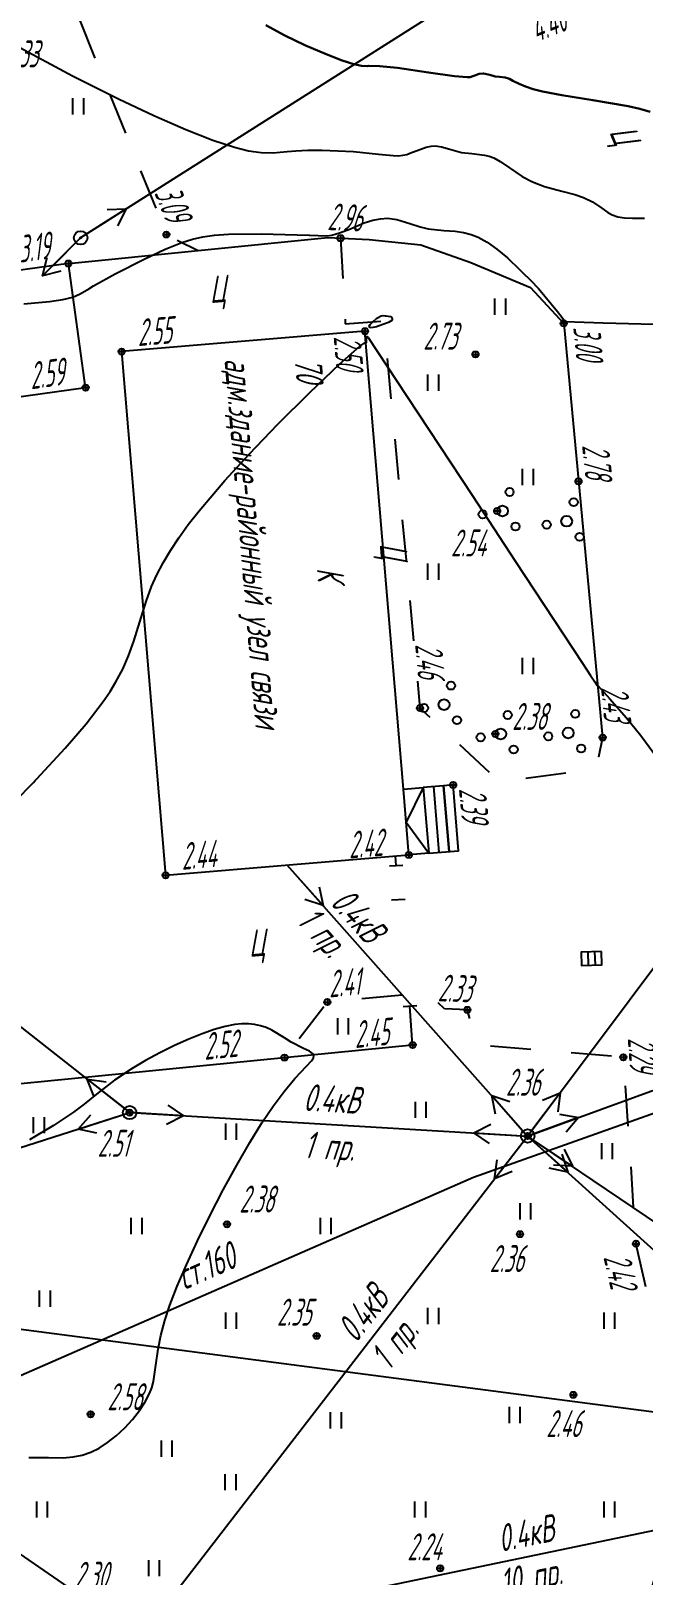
# Model space of a CAD drawing. Extents: x 1233805 to 1234355, y 654698 to 655114.
# Drawn here: x 1233991.1 to 1234013.8, y 654830.3 to 654887.5 of the extents above; entities that cross this region are included whole.
import ezdxf

# ---------------------------------------------------------------- set-up
doc = ezdxf.new("R2010")
doc.units = 0
doc.linetypes.add('ИИDash_15_15', pattern=[3, 1.5, -1.5])
for name, color, linetype, lineweight in [('ИИ_ВОДОПРОВОДЫ', 80, 'Continuous', 25), ('ИИ_ГОРИЗОНТАЛИ_ОСН', 32, 'Continuous', 25), ('ИИ_ГОРИЗОНТАЛИ_УТОЛЩ', 32, 'Continuous', 30), ('ИИ_ДОРОГИ_АД', 7, 'Continuous', 25), ('ИИ_ЛЭП_НН', 250, 'Continuous', 25), ('ИИ_ОГРАДЫ', 7, 'Continuous', 25), ('ИИ_ОТМЕТКИ', 7, 'Continuous', 25), ('ИИ_СООРУЖЕНИЕ', 7, 'Continuous', 25), ('ИИ_СТРОЕНИЕ', 7, 'Continuous', 25), ('ИИ_УГОДЬЯ', 7, 'Continuous', 25)]:
    doc.layers.add(name, color=color, linetype=linetype, lineweight=lineweight)
doc.styles.add('VNIPISIMPLEXCUR', font='simplex.shx', dxfattribs={"width": 0.8, "oblique": 15})
doc.styles.add('ГОСТ 2.304 КУРСИВ', font='cs_gost2304.shx', dxfattribs={"oblique": 15})
doc.linetypes.add('ИИ054741_6', pattern='A,2,-0.5,[35,3dservice.shx,S=1,R=0,X=0,Y=0],-0.5,2', length=5)
doc.linetypes.add('ИИ054742_3', pattern='A,2,-0.5,[4,3dservice.shx,S=1,R=0,X=0,Y=0],-0.5,2', length=5)
doc.linetypes.add('ИИ251222', pattern='A,2,-2,3,-0.6,["В",VNIPISIMPLEXCUR,S=2,R=0,X=0,Y=-1],-2.8,3,-2,8,-2,8,-2,6', length=41.4)

# ---------------------------------------------------------------- blocks, each defined once
blk = doc.blocks.new('ИИ05401')
at = {"color": 0, "linetype": 'Continuous', "lineweight": 25}
for points in [[(-0.4, 1.2), (-0.4, 0)], [(0.4, 1.2), (0.4, 0)]]:
    blk.add_lwpolyline(points, dxfattribs=at)
blk = doc.blocks.new('ИИ05128(1)')
at = {"color": 0, "linetype": 'Continuous'}
blk.add_lwpolyline([(-0.75, -0.5), (0.75, -0.5), (0.75, 0.5), (-0.75, 0.5)], close=True, dxfattribs=at)
for points in [[(-0.25, -0.5), (-0.25, 0.5)], [(0.25, -0.5), (0.25, 0.5)]]:
    blk.add_lwpolyline(points, dxfattribs=at)
blk = doc.blocks.new('ИИ051081')
at = {"linetype": 'Continuous', "lineweight": 25}
blk.add_hatch(color=0, dxfattribs=at).paths.add_polyline_path([(-0.05, 0, 1), (0.05, 0, 1)])
at = {"color": 0, "linetype": 'Continuous', "lineweight": 25}
for radius in [0.5, 0.05]:
    blk.add_circle((0, 0), radius, dxfattribs=at)
blk = doc.blocks.new('ИИ051144')
at = {"color": 0, "linetype": 'Continuous', "lineweight": 25, "flags": 128}
for points in [[(4, 0), (0, 0)], [(2.78, 0.71), (4, 0), (2.78, -0.71)]]:
    blk.add_lwpolyline(points, dxfattribs=at)
blk = doc.blocks.new('ИИ05394')
at = {"color": 0, "linetype": 'Continuous', "lineweight": 25}
for centre, radius in [((0.52, 1.41), 0.3), ((-1.48, -0.25), 0.3), ((0, 0), 0.4), ((0.96, -1.15), 0.3)]:
    blk.add_circle(centre, radius, dxfattribs=at)
blk = doc.blocks.new('PICKET')
at = {"color": 0, "linetype": 'Continuous', "lineweight": 25}
for p, q in [((-0.23, 0), (0.23, 0)), ((0, 0.23), (0, -0.23))]:
    blk.add_line(p, q, dxfattribs=at)
blk.add_circle((0, 0), 0.23, dxfattribs=at)
at = {"color": 0, "linetype": 'Continuous', "style": 'VNIPISIMPLEXCUR', "oblique": 15, "width": 0.8}
blk.add_attdef('OTMETKA', (1.25, 0.3), '', height=2, dxfattribs=at)
at = {"color": 8, "linetype": 'Continuous', "style": 'VNIPISIMPLEXCUR', "oblique": 15, "width": 0.8, "flags": 1}
blk.add_attdef('NOMER', (1.25, -2.7), '', height=2, dxfattribs=at)

msp = doc.modelspace()

# ---------------------------------------------------------------- linework, layer by layer
at = {"layer": 'ИИ_ВОДОПРОВОДЫ', "linetype": 'ИИ251222', "flags": 128}
msp.add_lwpolyline([(1233961.805, 654824.993), (1234007.509, 654845.007), (1234046.966, 654859.039)], dxfattribs=at)
at = {"layer": 'ИИ_ГОРИЗОНТАЛИ_ОСН', "flags": 128}
for points, elevation in [([(1233990.551, 654886.937), (1233992.669, 654885.805), (1233994.362, 654884.953), (1233995.674, 654884.336), (1233996.859, 654883.817), (1233997.862, 654883.421), (1233998.665, 654883.154), (1233999.184, 654883.028), (1233999.652, 654882.963), (1234000.087, 654882.953), (1234000.613, 654882.995), (1234000.925, 654883.025), (1234001.38, 654883.049), (1234001.901, 654883.052), (1234003.069, 654882.995), (1234003.986, 654882.902), (1234004.535, 654882.846), (1234004.73, 654882.842), (1234004.888, 654882.858), (1234005.035, 654882.894), (1234005.217, 654882.963), (1234005.289, 654882.993), (1234005.751, 654883.163), (1234005.936, 654883.2), (1234006.104, 654883.209), (1234006.327, 654883.177), (1234006.63, 654883.083), (1234007.07, 654882.957), (1234007.442, 654882.92), (1234007.91, 654882.869), (1234008.092, 654882.823), (1234008.259, 654882.759), (1234008.501, 654882.626), (1234008.838, 654882.393), (1234009.304, 654882.076), (1234009.69, 654881.871), (1234010.133, 654881.708), (1234010.778, 654881.535), (1234011.265, 654881.407), (1234011.58, 654881.301), (1234011.908, 654881.139), (1234012.263, 654880.896), (1234012.481, 654880.741), (1234012.645, 654880.65), (1234012.85, 654880.58), (1234013.094, 654880.54), (1234013.389, 654880.526), (1234013.836, 654880.534)], 3.5), ([(1233990.864, 654877.355), (1233991.817, 654877.443), (1233992.307, 654877.517), (1233992.672, 654877.608), (1233992.953, 654877.723), (1233993.27, 654877.911), (1233993.441, 654878.019), (1233994.237, 654878.465), (1233995.34, 654879.026), (1233996.094, 654879.378), (1233996.714, 654879.627), (1233997.107, 654879.755), (1233997.487, 654879.842), (1233997.924, 654879.901), (1233998.436, 654879.936), (1233999.65, 654879.946), (1234001.423, 654879.897), (1234001.444, 654879.896), (1234002.078, 654879.877), (1234002.267, 654879.9), (1234002.583, 654879.999), (1234002.951, 654880.141), (1234003.063, 654880.189), (1234003.466, 654880.352), (1234003.782, 654880.453), (1234004.069, 654880.511), (1234004.329, 654880.525), (1234004.676, 654880.475), (1234005.146, 654880.329), (1234005.533, 654880.203), (1234005.831, 654880.133), (1234006.409, 654880.076), (1234006.825, 654880.043), (1234007.137, 654879.997), (1234007.42, 654879.926), (1234007.679, 654879.827), (1234008.013, 654879.644), (1234008.375, 654879.386), (1234008.762, 654879.056), (1234009.222, 654878.614), (1234009.317, 654878.52), (1234009.621, 654878.232), (1234009.92, 654877.929), (1234010.612, 654877.072), (1234010.701, 654876.959), (1234010.904, 654876.708), (1234010.905, 654876.708), (1234010.905, 654876.708), (1234012.303, 654876.657), (1234017.929, 654876.51)], 3), ([(1233990.547, 654858.931), (1233991.221, 654859.633), (1233991.282, 654859.698), (1233991.344, 654859.764), (1233992.39, 654860.896), (1233993.17, 654861.805), (1233993.799, 654862.626), (1233994.055, 654863.001), (1233994.272, 654863.353), (1233994.522, 654863.824), (1233994.741, 654864.324), (1233994.935, 654864.862), (1233995.156, 654865.583), (1233995.386, 654866.332), (1233995.59, 654866.885), (1233995.786, 654867.322), (1233996.018, 654867.766), (1233996.287, 654868.222), (1233996.597, 654868.692), (1233996.949, 654869.182), (1233997.347, 654869.695), (1233998.298, 654870.814), (1233999.2, 654871.794), (1234000.267, 654872.897), (1234001.455, 654874.078), (1234002.559, 654875.132), (1234003.297, 654875.786), (1234003.481, 654875.917), (1234003.527, 654875.934), (1234003.544, 654875.919), (1234003.544, 654875.919), (1234003.549, 654875.946), (1234003.548, 654875.964), (1234003.548, 654876.114), (1234003.56, 654876.143), (1234003.606, 654876.104), (1234004.659, 654874.523), (1234007.454, 654870.267), (1234009.065, 654867.812), (1234011.539, 654864.051), (1234011.843, 654863.591), (1234011.999, 654863.358), (1234012.066, 654863.258), (1234012.088, 654863.225), (1234012.096, 654863.213), (1234012.107, 654863.197), (1234012.107, 654863.197), (1234012.109, 654863.195)], 2.5), ([(1234012.106, 654863.224), (1234012.546, 654862.733), (1234013.173, 654862.017), (1234013.704, 654861.362), (1234014.182, 654860.715)], 2.5), ([(1233991.053, 654834.627), (1233991.777, 654834.623), (1233992.314, 654834.618), (1233992.689, 654834.644), (1233993.027, 654834.709), (1233993.343, 654834.819), (1233993.648, 654834.974), (1233993.965, 654835.18), (1233994.285, 654835.433), (1233994.596, 654835.722), (1233994.888, 654836.039), (1233995.146, 654836.366), (1233995.358, 654836.69), (1233995.516, 654836.998), (1233995.597, 654837.211), (1233995.658, 654837.437), (1233995.75, 654838.043), (1233995.829, 654838.633), (1233995.932, 654839.149), (1233996.077, 654839.694), (1233996.268, 654840.272), (1233996.536, 654840.966), (1233996.878, 654841.765), (1233997.287, 654842.648), (1233997.746, 654843.582), (1233998.24, 654844.534), (1233998.742, 654845.453), (1233999.228, 654846.294), (1233999.676, 654847.02), (1234000.09, 654847.635), (1234000.498, 654848.184), (1234000.896, 654848.663), (1234001.323, 654849.12), (1234001.509, 654849.316), (1234001.585, 654849.426), (1234001.598, 654849.515), (1234001.549, 654849.595), (1234001.437, 654849.672), (1234001.218, 654849.776), (1234000.757, 654850.007), (1234000.516, 654850.166), (1234000.045, 654850.455), (1233999.837, 654850.549), (1233999.627, 654850.617), (1233999.404, 654850.663), (1233999.173, 654850.685), (1233998.93, 654850.684), (1233998.675, 654850.658), (1233998.316, 654850.587), (1233997.909, 654850.473), (1233997.458, 654850.317), (1233996.969, 654850.121), (1233996.441, 654849.884), (1233995.899, 654849.615), (1233995.363, 654849.326), (1233994.87, 654849.036), (1233994.223, 654848.604), (1233993.557, 654848.078), (1233993.099, 654847.709), (1233992.702, 654847.414), (1233991.957, 654846.919), (1233991.073, 654846.39)], 2.5)]:
    msp.add_lwpolyline(points, dxfattribs=dict(at, elevation=elevation))
at = {"layer": 'ИИ_ГОРИЗОНТАЛИ_ОСН', "elevation": 2.5, "flags": 128}
msp.add_lwpolyline([(1234003.725, 654876.474), (1234003.665, 654876.485), (1234003.652, 654876.524), (1234003.686, 654876.59), (1234003.764, 654876.68), (1234003.932, 654876.82), (1234004.09, 654876.911), (1234004.164, 654876.928), (1234004.241, 654876.918), (1234004.277, 654876.911), (1234004.349, 654876.906), (1234004.442, 654876.894), (1234004.469, 654876.869), (1234004.488, 654876.821), (1234004.494, 654876.801), (1234004.496, 654876.796), (1234004.5, 654876.765), (1234004.483, 654876.739), (1234004.363, 654876.67), (1234004.155, 654876.588), (1234003.914, 654876.511), (1234003.725, 654876.474)], close=True, dxfattribs=at)
at = {"layer": 'ИИ_ГОРИЗОНТАЛИ_УТОЛЩ', "elevation": 4, "flags": 128}
msp.add_lwpolyline([(1233999.815, 654887.673), (1234000.522, 654887.3), (1234001.268, 654886.944), (1234002.06, 654886.603), (1234002.648, 654886.373), (1234003.076, 654886.23), (1234003.364, 654886.167), (1234003.59, 654886.165), (1234003.617, 654886.167), (1234004.033, 654886.165), (1234004.694, 654886.094), (1234005.846, 654885.93), (1234006.802, 654885.793), (1234007.274, 654885.747), (1234007.388, 654885.754), (1234007.484, 654885.785), (1234007.516, 654885.798), (1234007.721, 654885.873), (1234007.878, 654885.893), (1234008.113, 654885.837), (1234008.309, 654885.781), (1234008.474, 654885.764), (1234008.684, 654885.741), (1234008.84, 654885.692), (1234008.968, 654885.623), (1234009.194, 654885.502), (1234009.434, 654885.402), (1234009.723, 654885.309), (1234010.062, 654885.223), (1234010.773, 654885.083), (1234011.921, 654884.895), (1234013.24, 654884.673), (1234013.66, 654884.578), (1234014.053, 654884.463)], dxfattribs=at)
at = {"layer": 'ИИ_ДОРОГИ_АД', "linetype": 'ИИDash_15_15', "flags": 128}
for points in [[(1233976.082, 654878.73), (1233975.619, 654879.595), (1233975.894, 654880.054), (1233978.96, 654880.072), (1233979.143, 654880.88), (1233981.474, 654881.412), (1233981.713, 654882.385), (1233984.6, 654882.735), (1233983.701, 654888.872), (1233983.242, 654889.882), (1233983.069, 654890.141), (1233982.413, 654890.372), (1233982.52, 654891.285), (1233986.707, 654891.506), (1233992.088, 654889.936), (1233996.142, 654879.923), (1233997.314, 654879.331)], [(1234002.584, 654879.789), (1234002.762, 654876.611), (1234004.18, 654876.722), (1234005.527, 654862.384), (1234008.488, 654859.651), (1234011.942, 654860.127), (1234012.138, 654860.569)], [(1233959.096, 654822.006), (1233963.325, 654823.85), (1233962.586, 654827.758), (1233961.317, 654834.175), (1233960.294, 654840.277), (1233960.188, 654844.502), (1233959.025, 654848.986), (1233958.125, 654849.706), (1233957.033, 654854.552), (1233955.702, 654856.815), (1233954.609, 654858.602), (1233955.487, 654860.865), (1233958.556, 654858.947), (1233959.078, 654857.019), (1233958.946, 654855.11), (1233961.032, 654849.725), (1233963.638, 654840.712), (1233966.002, 654833.093), (1233968.19, 654826.985), (1233969.634, 654822.267), (1233970.21, 654821.971), (1233971.37, 654821.609), (1233983.364, 654823.071), (1233994.445, 654824.587), (1234002.148, 654825.517), (1234008.939, 654826.196), (1234013.097, 654826.94), (1234014.156, 654829.95), (1234015.401, 654834.283), (1234013.519, 654842.544), (1234013.45, 654843.56), (1234013.335, 654845.47), (1234013.056, 654849.449), (1234009.873, 654849.718), (1234007.665, 654849.905), (1234007.278, 654851.206), (1234006.431, 654851.238), (1234005.84, 654851.846), (1234002.099, 654851.494), (1234000.973, 654850.015), (1234000.512, 654849.44)]]:
    msp.add_lwpolyline(points, dxfattribs=at)
at = {"layer": 'ИИ_ЛЭП_НН', "flags": 128}
for points in [[(1234008.636, 654889.744), (1233992.964, 654879.802), (1233991.93, 654878.77)], [(1234009.513, 654846.532), (1234032.195, 654876.832), (1234035.643, 654869.081)], [(1234009.513, 654846.532), (1234030.918, 654854.346), (1234082.636, 654862.12)], [(1234009.513, 654846.532), (1234000.612, 654856.568)], [(1233994.78, 654847.401), (1233984.432, 654855.544)], [(1233975.816, 654841.333), (1233994.78, 654847.401)], [(1233994.78, 654847.401), (1234009.513, 654846.532)], [(1233995.192, 654827.967), (1234009.513, 654846.532)], [(1234027.123, 654834.629), (1234026, 654831.629), (1234009.513, 654846.532)], [(1234027.123, 654834.629), (1234009.513, 654846.532)], [(1233995.192, 654827.967), (1233975.816, 654841.333)], [(1233975.816, 654841.333), (1234027.123, 654834.629)], [(1233970.192, 654826.909), (1233995.192, 654827.967), (1234027.123, 654834.629), (1234060.293, 654840.339), (1234091.863, 654838.846), (1234124.425, 654838.815)]]:
    msp.add_lwpolyline(points, dxfattribs=at)
at = {"layer": 'ИИ_ОГРАДЫ', "linetype": 'ИИ054742_3', "flags": 128}
msp.add_lwpolyline([(1233992.511, 654878.85), (1234002.117, 654879.812), (1234003.646, 654879.736), (1234005.557, 654879.545), (1234007.407, 654878.884), (1234009.624, 654877.967), (1234010.847, 654876.63), (1234012.288, 654861.289), (1234012.138, 654860.569)], dxfattribs=at)
at = {"layer": 'ИИ_ОГРАДЫ'}
msp.add_lwpolyline([(1234004.648, 654856.551), (1234004.617, 654856.904)], dxfattribs=at)
at = {"layer": 'ИИ_ОГРАДЫ', "flags": 128}
for points in [[(1234004.398, 654856.535), (1234004.897, 654856.568)], [(1234004.478, 654855.276), (1234004.977, 654855.308)], [(1234004.906, 654851.33), (1234005.405, 654851.363)]]:
    msp.add_lwpolyline(points, dxfattribs=at)
at = {"layer": 'ИИ_ОГРАДЫ', "linetype": 'ИИ054741_6'}
msp.add_lwpolyline([(1233977.237, 654847.144), (1234005.255, 654849.908), (1234005.155, 654851.346)], dxfattribs=at)
at = {"layer": 'ИИ_СТРОЕНИЕ'}
for points in [[(1233992.511, 654878.85), (1233984.291, 654877.709), (1233984.472, 654873.05), (1233993.15, 654874.255)], [(1233994.483, 654875.588), (1233996.109, 654856.19), (1234005.115, 654856.946), (1234004.911, 654859.381), (1234003.489, 654876.344)], [(1234005.648, 654859.443), (1234005.852, 654857.007), (1234005.115, 654856.946), (1234004.911, 654859.381)], [(1234005.648, 654859.443), (1234005.852, 654857.007), (1234006.959, 654857.097), (1234006.755, 654859.536), (1234006.401, 654859.506)], [(1234006.401, 654859.506), (1234006.606, 654857.068), (1234006.606, 654857.068), (1234006.401, 654859.506)]]:
    msp.add_lwpolyline(points, close=True, dxfattribs=at)
for points in [[(1234005.648, 654859.443), (1234005.013, 654858.163), (1234005.852, 654857.007)], [(1234006.025, 654859.475), (1234006.229, 654857.038)]]:
    msp.add_lwpolyline(points, dxfattribs=at)

# ---------------------------------------------------------------- block references
at = {"layer": 'ИИ_ЛЭП_НН'}
for p, xscale, yscale, zscale, rotation in [((1233992.964, 654879.802), 0.4999999999999997, 0.4999999999999997, 0.4999999999999997, 32.39099889840907), ((1233992.964, 654879.802), 0.4999999999999995, 0.4999999999999995, 0.4999999999999995, 224.9428890833908), ((1234000.612, 654856.568), 0.4999999999999997, 0.4999999999999997, 0.4999999999999997, 311.5708118576904), ((1233994.78, 654847.401), 0.4999999999999997, 0.4999999999999997, 0.4999999999999997, 141.7994261339478), ((1234009.513, 654846.532), 0.4999999999999996, 0.4999999999999996, 0.4999999999999996, 53.1815925777672), ((1233994.78, 654847.401), 0.4999999999999997, 0.4999999999999997, 0.4999999999999997, 197.7417107517448), ((1233994.78, 654847.401), 0.4999999999999997, 0.4999999999999997, 0.4999999999999997, 356.6252691840903), ((1234009.513, 654846.532), 0.4999999999999997, 0.4999999999999997, 0.4999999999999997, 131.5708118591783), ((1234009.513, 654846.532), 0.4999999999999995, 0.4999999999999995, 0.4999999999999995, 20.05532189603846), ((1234009.513, 654846.532), 0.4999999999999992, 0.4999999999999992, 0.4999999999999992, 176.6252691831001), ((1234009.513, 654846.532), 0.4999999999999997, 0.4999999999999997, 0.4999999999999997, 232.3536116012803), ((1234009.513, 654846.532), 0.4999999999999997, 0.4999999999999997, 0.4999999999999997, 317.8879597738647), ((1234009.513, 654846.532), 0.4999999999999997, 0.4999999999999997, 0.4999999999999997, 325.9443972202291)]:
    msp.add_blockref('ИИ051144', p, dxfattribs=dict(at, xscale=xscale, yscale=yscale, zscale=zscale, rotation=rotation))
at = {"layer": 'ИИ_ЛЭП_НН', "xscale": 0.5, "yscale": 0.5, "zscale": 0.5}
for p in [(1233992.964, 654879.802), (1233994.78, 654847.401), (1234009.513, 654846.532)]:
    msp.add_blockref('ИИ051081', p, dxfattribs=at)
at = {"layer": 'ИИ_ОТМЕТКИ'}
ref = msp.add_blockref('PICKET', (1234009.307, 654888.055, 4.395), dxfattribs=dict(at, xscale=0.5, yscale=0.5, zscale=0.5))
ref.add_attrib('OTMETKA', '4.40', (1234009.838, 654887.033, 4.395), dxfattribs={"layer": '0', "color": 0, "linetype": 'Continuous', "height": 1, "rotation": 21.6448, "style": 'ГОСТ 2.304 КУРСИВ', "oblique": 15, "width": 0.65})
ref = msp.add_blockref('PICKET', (1233989.91, 654885.611, 3.331), dxfattribs=dict(at, xscale=0.5, yscale=0.5, zscale=0.5))
ref.add_attrib('OTMETKA', '3.33', (1233990.132, 654886.116, 3.331), dxfattribs={"layer": '0', "color": 0, "linetype": 'Continuous', "height": 1, "style": 'ГОСТ 2.304 КУРСИВ', "oblique": 15, "width": 0.65})
ref = msp.add_blockref('PICKET', (1233996.142, 654879.923, 3.094), dxfattribs=dict(at, xscale=0.5, yscale=0.5, zscale=0.5))
ref.add_attrib('OTMETKA', '3.09', (1233995.681, 654881.463, 3.094), dxfattribs={"layer": '0', "color": 0, "linetype": 'Continuous', "height": 1, "rotation": 292.0438, "style": 'ГОСТ 2.304 КУРСИВ', "oblique": 15, "width": 0.65})
ref = msp.add_blockref('PICKET', (1234002.584, 654879.789, 2.962), dxfattribs=dict(at, xscale=0.5, yscale=0.5, zscale=0.5))
ref.add_attrib('OTMETKA', '2.96', (1234002.089, 654880.092, 2.962), dxfattribs={"layer": '0', "color": 0, "linetype": 'Continuous', "height": 1, "rotation": 357.138, "style": 'ГОСТ 2.304 КУРСИВ', "oblique": 15, "width": 0.65})
ref = msp.add_blockref('PICKET', (1233992.511, 654878.85, 3.186), dxfattribs=dict(at, xscale=0.5, yscale=0.5, zscale=0.5))
ref.add_attrib('OTMETKA', '3.19', (1233990.717, 654878.874, 3.186), dxfattribs={"layer": '0', "color": 0, "linetype": 'Continuous', "height": 1, "rotation": 7.9057, "style": 'ГОСТ 2.304 КУРСИВ', "oblique": 15, "width": 0.65})
ref = msp.add_blockref('PICKET', (1233994.483, 654875.588, 2.551), dxfattribs=dict(at, xscale=0.5, yscale=0.5, zscale=0.5))
ref.add_attrib('OTMETKA', '2.55', (1233995.093, 654875.79, 2.551), dxfattribs={"layer": '0', "color": 0, "linetype": 'Continuous', "height": 1, "rotation": 4.7932, "style": 'ГОСТ 2.304 КУРСИВ', "oblique": 15, "width": 0.65})
ref = msp.add_blockref('PICKET', (1234003.489, 654876.344, 2.501), dxfattribs=dict(at, xscale=0.5, yscale=0.5, zscale=0.5))
ref.add_attrib('OTMETKA', '2.50', (1234002.33, 654876.142, 2.501), dxfattribs={"layer": '0', "color": 0, "linetype": 'Continuous', "height": 1, "rotation": 274.7932, "style": 'ГОСТ 2.304 КУРСИВ', "oblique": 15, "width": 0.65})
ref = msp.add_blockref('PICKET', (1234007.582, 654875.482, 2.732), dxfattribs=dict(at, xscale=0.5, yscale=0.5, zscale=0.5))
ref.add_attrib('OTMETKA', '2.73', (1234005.65, 654875.659, 2.732), dxfattribs={"layer": '0', "color": 0, "linetype": 'Continuous', "height": 1, "style": 'ГОСТ 2.304 КУРСИВ', "oblique": 15, "width": 0.65})
ref = msp.add_blockref('PICKET', (1234010.847, 654876.63, 2.995), dxfattribs=dict(at, xscale=0.5, yscale=0.5, zscale=0.5))
ref.add_attrib('OTMETKA', '3.00', (1234011.197, 654876.483, 2.995), dxfattribs={"layer": '0', "color": 0, "linetype": 'Continuous', "height": 1, "rotation": 275.3664, "style": 'ГОСТ 2.304 КУРСИВ', "oblique": 15, "width": 0.65})
ref = msp.add_blockref('PICKET', (1233993.15, 654874.255, 2.591), dxfattribs=dict(at, xscale=0.5, yscale=0.5, zscale=0.5))
ref.add_attrib('OTMETKA', '2.59', (1233991.131, 654874.188, 2.591), dxfattribs={"layer": '0', "color": 0, "linetype": 'Continuous', "height": 1, "rotation": 7.9057, "style": 'ГОСТ 2.304 КУРСИВ', "oblique": 15, "width": 0.65})
ref = msp.add_blockref('PICKET', (1234011.396, 654870.786, 2.78), dxfattribs=dict(at, xscale=0.5, yscale=0.5, zscale=0.5))
ref.add_attrib('OTMETKA', '2.78', (1234011.528, 654872.111, 2.78), dxfattribs={"layer": '0', "color": 0, "linetype": 'Continuous', "height": 1, "rotation": 275.3664, "style": 'ГОСТ 2.304 КУРСИВ', "oblique": 15, "width": 0.65})
ref = msp.add_blockref('PICKET', (1234008.384, 654869.684, 2.536), dxfattribs=dict(at, xscale=0.5, yscale=0.5, zscale=0.5))
ref.add_attrib('OTMETKA', '2.54', (1234006.673, 654867.999, 2.536), dxfattribs={"layer": '0', "color": 0, "linetype": 'Continuous', "height": 1, "style": 'ГОСТ 2.304 КУРСИВ', "oblique": 15, "width": 0.65})
ref = msp.add_blockref('PICKET', (1234005.527, 654862.384, 2.459), dxfattribs=dict(at, xscale=0.5, yscale=0.5, zscale=0.5))
ref.add_attrib('OTMETKA', '2.46', (1234005.348, 654864.738, 2.459), dxfattribs={"layer": '0', "color": 0, "linetype": 'Continuous', "height": 1, "rotation": 274.6328, "style": 'ГОСТ 2.304 КУРСИВ', "oblique": 15, "width": 0.65})
ref = msp.add_blockref('PICKET', (1234012.288, 654861.289, 2.431), dxfattribs=dict(at, xscale=0.5, yscale=0.5, zscale=0.5))
ref.add_attrib('OTMETKA', '2.43', (1234012.226, 654863.15, 2.431), dxfattribs={"layer": '0', "color": 0, "linetype": 'Continuous', "height": 1, "rotation": 275.3664, "style": 'ГОСТ 2.304 КУРСИВ', "oblique": 15, "width": 0.65})
ref = msp.add_blockref('PICKET', (1234008.315, 654861.424, 2.376), dxfattribs=dict(at, xscale=0.5, yscale=0.5, zscale=0.5))
ref.add_attrib('OTMETKA', '2.38', (1234008.94, 654861.574, 2.376), dxfattribs={"layer": '0', "color": 0, "linetype": 'Continuous', "height": 1, "style": 'ГОСТ 2.304 КУРСИВ', "oblique": 15, "width": 0.65})
ref = msp.add_blockref('PICKET', (1234006.755, 654859.536, 2.391), dxfattribs=dict(at, xscale=0.5, yscale=0.5, zscale=0.5))
ref.add_attrib('OTMETKA', '2.39', (1234006.969, 654859.392, 2.391), dxfattribs={"layer": '0', "color": 0, "linetype": 'Continuous', "height": 1, "rotation": 274.7932, "style": 'ГОСТ 2.304 КУРСИВ', "oblique": 15, "width": 0.65})
ref = msp.add_blockref('PICKET', (1233996.109, 654856.19, 2.438), dxfattribs=dict(at, xscale=0.5, yscale=0.5, zscale=0.5))
ref.add_attrib('OTMETKA', '2.44', (1233996.719, 654856.392, 2.438), dxfattribs={"layer": '0', "color": 0, "linetype": 'Continuous', "height": 1, "rotation": 4.7932, "style": 'ГОСТ 2.304 КУРСИВ', "oblique": 15, "width": 0.65})
ref = msp.add_blockref('PICKET', (1234005.115, 654856.946, 2.416), dxfattribs=dict(at, xscale=0.5, yscale=0.5, zscale=0.5))
ref.add_attrib('OTMETKA', '2.42', (1234002.912, 654856.812, 2.416), dxfattribs={"layer": '0', "color": 0, "linetype": 'Continuous', "height": 1, "rotation": 4.7932, "style": 'ГОСТ 2.304 КУРСИВ', "oblique": 15, "width": 0.65})
ref = msp.add_blockref('PICKET', (1234002.099, 654851.494, 2.41), dxfattribs=dict(at, xscale=0.5, yscale=0.5, zscale=0.5))
ref.add_attrib('OTMETKA', '2.41', (1234002.177, 654851.662, 2.41), dxfattribs={"layer": '0', "color": 0, "linetype": 'Continuous', "height": 1, "rotation": 5.3702, "style": 'ГОСТ 2.304 КУРСИВ', "oblique": 15, "width": 0.65})
ref = msp.add_blockref('PICKET', (1234007.278, 654851.206, 2.325), dxfattribs=dict(at, xscale=0.5, yscale=0.5, zscale=0.5))
ref.add_attrib('OTMETKA', '2.33', (1234006.178, 654851.525, 2.325), dxfattribs={"layer": '0', "color": 0, "linetype": 'Continuous', "height": 1, "rotation": 357.8395, "style": 'ГОСТ 2.304 КУРСИВ', "oblique": 15, "width": 0.65})
ref = msp.add_blockref('PICKET', (1234005.255, 654849.908, 2.454), dxfattribs=dict(at, xscale=0.5, yscale=0.5, zscale=0.5))
ref.add_attrib('OTMETKA', '2.45', (1234003.131, 654849.788, 2.454), dxfattribs={"layer": '0', "color": 0, "linetype": 'Continuous', "height": 1, "rotation": 5.6344, "style": 'ГОСТ 2.304 КУРСИВ', "oblique": 15, "width": 0.65})
ref = msp.add_blockref('PICKET', (1234000.512, 654849.44, 2.524), dxfattribs=dict(at, xscale=0.5, yscale=0.5, zscale=0.5))
ref.add_attrib('OTMETKA', '2.52', (1233997.561, 654849.352, 2.524), dxfattribs={"layer": '0', "color": 0, "linetype": 'Continuous', "height": 1, "rotation": 5.6344, "style": 'ГОСТ 2.304 КУРСИВ', "oblique": 15, "width": 0.65})
ref = msp.add_blockref('PICKET', (1234013.056, 654849.449, 2.292), dxfattribs=dict(at, xscale=0.5, yscale=0.5, zscale=0.5))
ref.add_attrib('OTMETKA', '2.29', (1234013.217, 654850.153, 2.292), dxfattribs={"layer": '0', "color": 0, "linetype": 'Continuous', "height": 1, "rotation": 274.0112, "style": 'ГОСТ 2.304 КУРСИВ', "oblique": 15, "width": 0.65})
ref = msp.add_blockref('PICKET', (1234009.513, 654846.532, 2.365), dxfattribs=dict(at, xscale=0.5, yscale=0.5, zscale=0.5))
ref.add_attrib('OTMETKA', '2.36', (1234008.707, 654848.026, 2.365), dxfattribs={"layer": '0', "color": 0, "linetype": 'Continuous', "height": 1, "style": 'ГОСТ 2.304 КУРСИВ', "oblique": 15, "width": 0.65})
ref = msp.add_blockref('PICKET', (1233994.78, 654847.401, 2.507), dxfattribs=dict(at, xscale=0.5, yscale=0.5, zscale=0.5))
ref.add_attrib('OTMETKA', '2.51', (1233993.591, 654845.763, 2.507), dxfattribs={"layer": '0', "color": 0, "linetype": 'Continuous', "height": 1, "style": 'ГОСТ 2.304 КУРСИВ', "oblique": 15, "width": 0.65})
ref = msp.add_blockref('PICKET', (1233998.383, 654843.265, 2.382), dxfattribs=dict(at, xscale=0.5, yscale=0.5, zscale=0.5))
ref.add_attrib('OTMETKA', '2.38', (1233998.843, 654843.698, 2.382), dxfattribs={"layer": '0', "color": 0, "linetype": 'Continuous', "height": 1, "style": 'ГОСТ 2.304 КУРСИВ', "oblique": 15, "width": 0.65})
ref = msp.add_blockref('PICKET', (1234009.228, 654842.897, 2.365), dxfattribs=dict(at, xscale=0.5, yscale=0.5, zscale=0.5))
ref.add_attrib('OTMETKA', '2.36', (1234008.108, 654841.494, 2.365), dxfattribs={"layer": '0', "color": 0, "linetype": 'Continuous', "height": 1, "style": 'ГОСТ 2.304 КУРСИВ', "oblique": 15, "width": 0.65})
ref = msp.add_blockref('PICKET', (1234013.519, 654842.544, 2.424), dxfattribs=dict(at, xscale=0.5, yscale=0.5, zscale=0.5))
ref.add_attrib('OTMETKA', '2.42', (1234012.315, 654842.043, 2.424), dxfattribs={"layer": '0', "color": 0, "linetype": 'Continuous', "height": 1, "rotation": 282.8349, "style": 'ГОСТ 2.304 КУРСИВ', "oblique": 15, "width": 0.65})
ref = msp.add_blockref('PICKET', (1234001.699, 654839.13, 2.346), dxfattribs=dict(at, xscale=0.5, yscale=0.5, zscale=0.5))
ref.add_attrib('OTMETKA', '2.35', (1234000.234, 654839.508, 2.346), dxfattribs={"layer": '0', "color": 0, "linetype": 'Continuous', "height": 1, "style": 'ГОСТ 2.304 КУРСИВ', "oblique": 15, "width": 0.65})
ref = msp.add_blockref('PICKET', (1233993.332, 654836.227, 2.577), dxfattribs=dict(at, xscale=0.5, yscale=0.5, zscale=0.5))
ref.add_attrib('OTMETKA', '2.58', (1233993.957, 654836.377, 2.577), dxfattribs={"layer": '0', "color": 0, "linetype": 'Continuous', "height": 1, "style": 'ГОСТ 2.304 КУРСИВ', "oblique": 15, "width": 0.65})
ref = msp.add_blockref('PICKET', (1234011.209, 654836.947, 2.458), dxfattribs=dict(at, xscale=0.5, yscale=0.5, zscale=0.5))
ref.add_attrib('OTMETKA', '2.46', (1234010.203, 654835.38, 2.458), dxfattribs={"layer": '0', "color": 0, "linetype": 'Continuous', "height": 1, "style": 'ГОСТ 2.304 КУРСИВ', "oblique": 15, "width": 0.65})
ref = msp.add_blockref('PICKET', (1234006.274, 654830.523, 2.244), dxfattribs=dict(at, xscale=0.5, yscale=0.5, zscale=0.5))
ref.add_attrib('OTMETKA', '2.24', (1234005.057, 654830.817, 2.244), dxfattribs={"layer": '0', "color": 0, "linetype": 'Continuous', "height": 1, "style": 'ГОСТ 2.304 КУРСИВ', "oblique": 15, "width": 0.65})
ref = msp.add_blockref('PICKET', (1233992.953, 654828.867, 2.298), dxfattribs=dict(at, xscale=0.5, yscale=0.5, zscale=0.5))
ref.add_attrib('OTMETKA', '2.30', (1233992.722, 654829.763, 2.298), dxfattribs={"layer": '0', "color": 0, "linetype": 'Continuous', "height": 1, "style": 'ГОСТ 2.304 КУРСИВ', "oblique": 15, "width": 0.65})
at = {"layer": 'ИИ_СООРУЖЕНИЕ', "color": 7, "xscale": 0.4999999999999992, "yscale": 0.4999999999999992, "zscale": 0.4999999999999992, "rotation": 182.0106331687961}
msp.add_blockref('ИИ05128(1)', (1234011.875, 654853.108, 3.091), dxfattribs=at)
at = {"layer": 'ИИ_УГОДЬЯ', "xscale": 0.5, "yscale": 0.5, "zscale": 0.5}
for name, p in [('ИИ05401', (1233992.865, 654884.371)), ('ИИ05401', (1234008.487, 654876.951)), ('ИИ05401', (1234006.011, 654874.14)), ('ИИ05401', (1234009.511, 654870.64)), ('ИИ05394', (1234008.584, 654869.684, -11.67)), ('ИИ05394', (1234010.958, 654869.304, -11.67)), ('ИИ05401', (1234006.011, 654867.14)), ('ИИ05401', (1234009.511, 654863.64)), ('ИИ05394', (1234006.417, 654862.511, -11.67)), ('ИИ05394', (1234008.515, 654861.424, -11.67)), ('ИИ05394', (1234011.014, 654861.462, -11.67)), ('ИИ05401', (1234002.67, 654850.299)), ('ИИ05401', (1234005.549, 654847.202)), ('ИИ05401', (1233991.41, 654846.635)), ('ИИ05401', (1233998.528, 654846.397)), ('ИИ05401', (1234012.447, 654845.673)), ('ИИ05401', (1234009.422, 654843.44)), ('ИИ05401', (1233995.028, 654842.897)), ('ИИ05401', (1234002.028, 654842.897)), ('ИИ05401', (1233991.633, 654840.207)), ('ИИ05401', (1233998.528, 654839.397)), ('ИИ05401', (1234006.011, 654839.569)), ('ИИ05401', (1234012.528, 654839.397)), ('ИИ05401', (1234002.407, 654835.701)), ('ИИ05401', (1234009.028, 654835.897)), ('ИИ05401', (1233996.146, 654834.654)), ('ИИ05401', (1233998.504, 654833.412)), ('ИИ05401', (1233991.528, 654832.397)), ('ИИ05401', (1234005.528, 654832.397)), ('ИИ05401', (1234012.528, 654832.397)), ('ИИ05401', (1233995.675, 654830.225))]:
    msp.add_blockref(name, p, dxfattribs=at)

# ---------------------------------------------------------------- texts
at = {"layer": 'ИИ_ВОДОПРОВОДЫ', "color": 7, "style": 'ГОСТ 2.304 КУРСИВ', "oblique": 15, "width": 0.8}
msp.add_text('ст.160', height=1, rotation=23.6492, dxfattribs=at).set_placement((1233996.801, 654840.818, -11.67))
at = {"layer": 'ИИ_ДОРОГИ_АД', "style": 'ГОСТ 2.304 КУРСИВ', "oblique": 15, "width": 0.8}
for rotation, p in [(292.0438, (1234012.525, 654883.726)), (4.7932, (1233997.76, 654877.381)), (274.3542, (1234004.036, 654868.472)), (4.7932, (1233999.209, 654853.164))]:
    msp.add_text('Ц', height=1, rotation=rotation, dxfattribs=at).set_placement(p)
at = {"layer": 'ИИ_ЛЭП_НН', "style": 'ГОСТ 2.304 КУРСИВ', "oblique": 15, "width": 0.8}
for s, rotation, p in [('0.4кВ', 311.5708, (1234002.168, 654855.159)), ('1 пр.', 311.5708, (1234000.932, 654854.465)), ('0.4кВ', 356.6253, (1234001.188, 654847.474)), ('1 пр.', 356.6253, (1234001.214, 654845.72)), ('0.4кВ', 52.3536, (1234003.162, 654838.831)), ('1 пр.', 52.3536, (1234004.389, 654837.804)), ('0.4кВ', 11.785, (1234008.509, 654831.117)), ('10 пр.', 11.785, (1234008.592, 654829.481))]:
    msp.add_text(s, height=1, rotation=rotation, dxfattribs=at).set_placement(p)
at = {"layer": 'ИИ_СТРОЕНИЕ', "style": 'ГОСТ 2.304 КУРСИВ', "oblique": 15, "width": 0.8}
for s, p in [('адм.здание-районный узел связи', (1233998.284, 654875.321)), ('70', (1234000.882, 654875.312)), ('К', (1234001.7, 654867.572))]:
    msp.add_text(s, height=1, rotation=274.7932, dxfattribs=at).set_placement(p)

doc.saveas('drawing.dxf')
